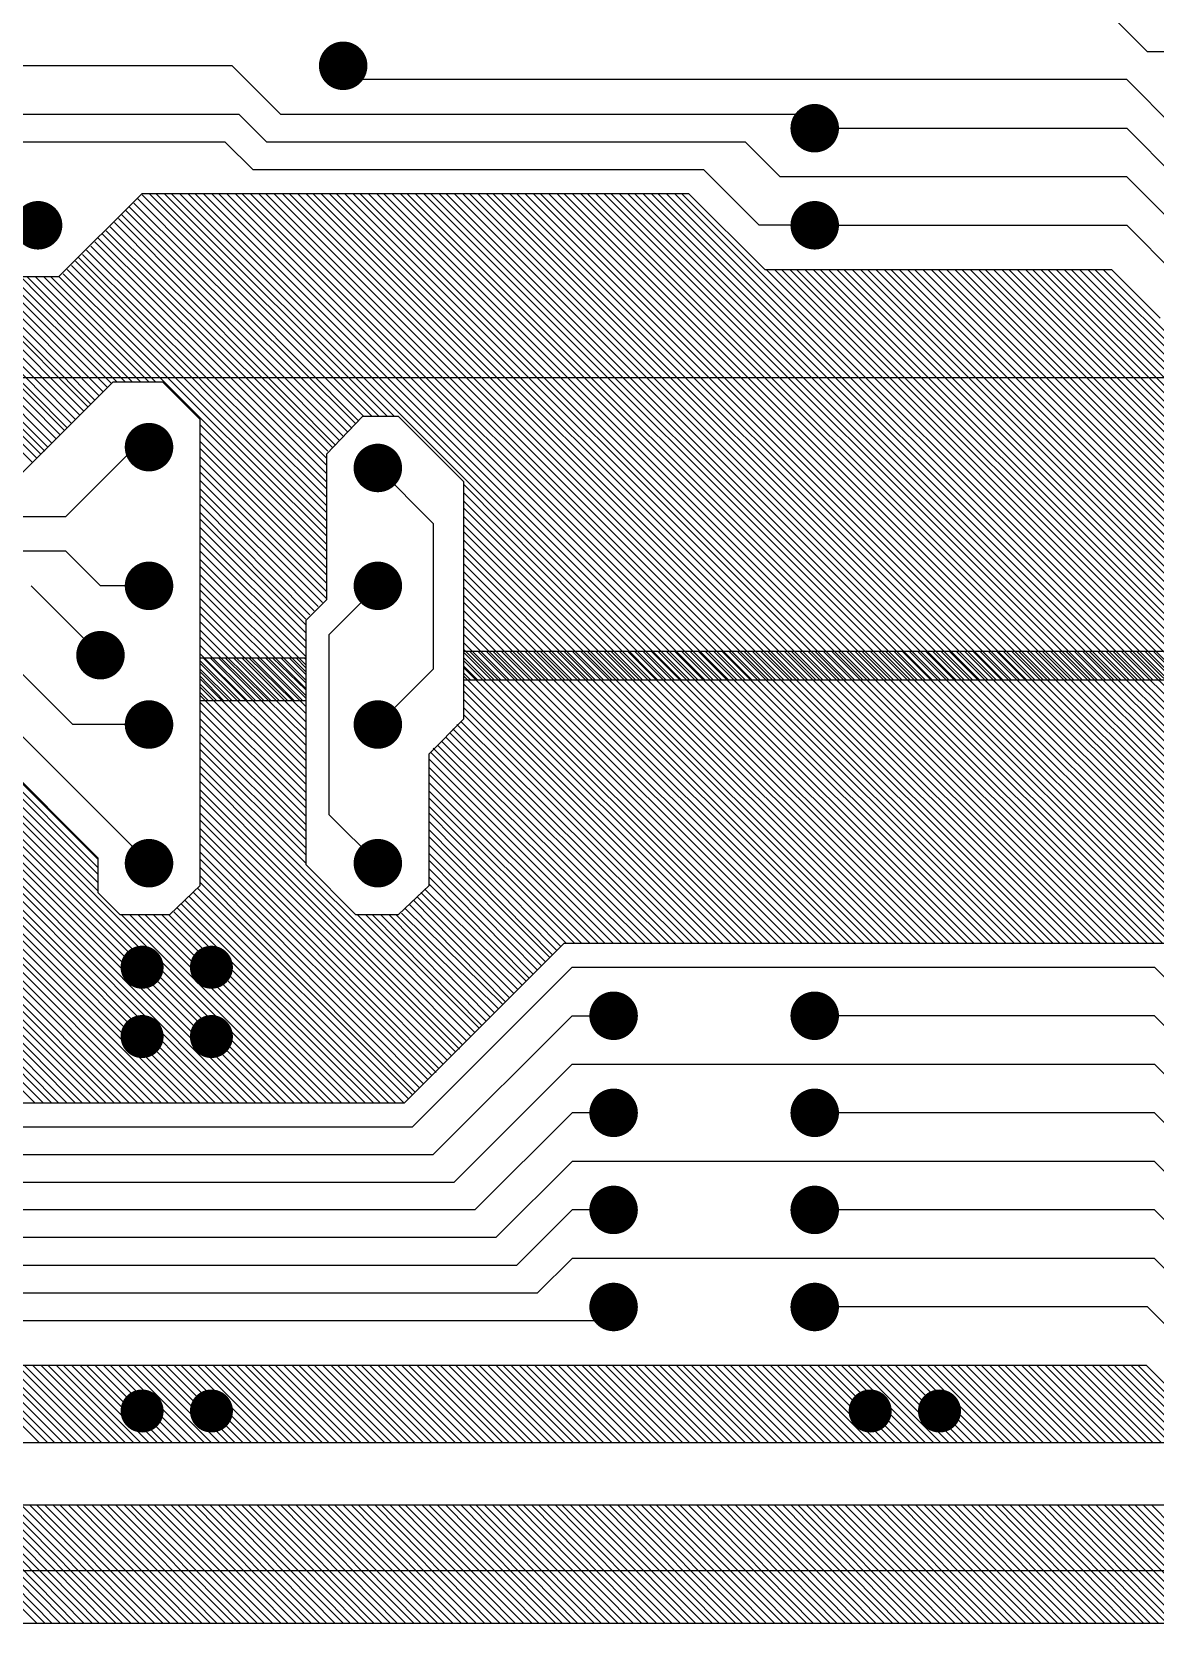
# Model space of a CAD drawing. Extents: x 295 to 953, y 10 to 290.
# Drawn here: x 588.56 to 622.51, y 85.5 to 133.59 of the extents above; entities that cross this region are included whole.
import ezdxf

# ---------------------------------------------------------------- set-up
doc = ezdxf.new("R2010")
doc.units = 0
doc.header["$LTSCALE"] = 5
doc.header["$MEASUREMENT"] = 0
doc.layers.get('0').update_dxf_attribs({"linetype": 'CONTINUOUS', "lineweight": 25})
doc.layers.add('ART02_PHO', color=2, linetype='CONTINUOUS')

msp = doc.modelspace()

# ---------------------------------------------------------------- linework, layer by layer
for points, const_width in [([(598.34, 132.568, -1), (597.606, 132.568, -1)], 0.733), ([(612.589, 130.682, -1), (611.856, 130.682, -1)], 0.733), ([(589.119, 127.748, -1), (588.386, 127.748, -1)], 0.733), ([(612.589, 127.748, -1), (611.856, 127.748, -1)], 0.733), ([(592.472, 121.043, -1), (591.739, 121.043, -1)], 0.733), ([(599.387, 120.414, -1), (598.654, 120.414, -1)], 0.733), ([(592.472, 116.852, -1), (591.739, 116.852, -1)], 0.733), ([(599.387, 116.852, -1), (598.654, 116.852, -1)], 0.733), ([(591.005, 114.756, -1), (590.272, 114.756, -1)], 0.733), ([(592.472, 112.661, -1), (591.739, 112.661, -1)], 0.733), ([(599.387, 112.661, -1), (598.654, 112.661, -1)], 0.733), ([(592.472, 108.47, -1), (591.739, 108.47, -1)], 0.733), ([(599.387, 108.47, -1), (598.654, 108.47, -1)], 0.733), ([(592.221, 105.326, -1), (591.571, 105.326, -1)], 0.65), ([(594.316, 105.326, -1), (593.667, 105.326, -1)], 0.65), ([(606.512, 103.859, -1), (605.779, 103.859, -1)], 0.733), ([(612.589, 103.859, -1), (611.856, 103.859, -1)], 0.733), ([(592.221, 103.231, -1), (591.571, 103.231, -1)], 0.65), ([(594.316, 103.231, -1), (593.667, 103.231, -1)], 0.65), ([(606.512, 100.926, -1), (605.779, 100.926, -1)], 0.733), ([(612.589, 100.926, -1), (611.856, 100.926, -1)], 0.733), ([(606.512, 97.992, -1), (605.779, 97.992, -1)], 0.733), ([(612.589, 97.992, -1), (611.856, 97.992, -1)], 0.733), ([(606.512, 95.058, -1), (605.779, 95.058, -1)], 0.733), ([(612.589, 95.058, -1), (611.856, 95.058, -1)], 0.733), ([(592.221, 91.915, -1), (591.571, 91.915, -1)], 0.65), ([(594.316, 91.915, -1), (593.667, 91.915, -1)], 0.65), ([(614.224, 91.915, -1), (613.574, 91.915, -1)], 0.65), ([(616.319, 91.915, -1), (615.669, 91.915, -1)], 0.65)]:
    msp.add_lwpolyline(points, format="xyb", close=True, dxfattribs=dict(const_width=const_width))
at = {"layer": 'ART02_PHO', "color": 7}
for p, q in [((622.281, 132.987), (620.814, 134.454)), ((640.092, 132.987), (622.281, 132.987)), ((594.62, 132.568), (582.885, 132.568)), ((596.087, 131.101), (594.62, 132.568)), ((598.392, 132.149), (597.973, 132.568)), ((621.652, 132.149), (598.392, 132.149)), ((623.119, 130.682), (621.652, 132.149)), ((594.83, 131.101), (578.694, 131.101)), ((595.668, 130.263), (594.83, 131.101)), ((611.803, 131.101), (596.087, 131.101)), ((612.222, 130.682), (611.803, 131.101)), ((612.222, 130.682), (621.652, 130.682)), ((621.652, 130.682), (623.119, 129.215)), ((594.411, 130.263), (576.599, 130.263)), ((595.249, 129.425), (594.411, 130.263)), ((610.127, 130.263), (595.668, 130.263)), ((611.175, 129.215), (610.127, 130.263)), ((587.076, 129.425), (588.753, 127.748)), ((608.87, 129.425), (595.249, 129.425)), ((610.546, 127.748), (608.87, 129.425)), ((621.652, 129.215), (611.175, 129.215)), ((623.119, 127.748), (621.652, 129.215)), ((589.298, 121.294), (582.089, 128.503)), ((589.423, 121.42), (582.215, 128.628)), ((589.549, 121.546), (582.382, 128.712)), ((589.633, 121.629), (582.592, 128.712)), ((589.759, 121.755), (582.843, 128.712)), ((589.884, 121.881), (583.095, 128.712)), ((590.01, 122.007), (583.304, 128.712)), ((590.136, 122.132), (583.556, 128.712)), ((590.261, 122.258), (583.807, 128.712)), ((590.345, 122.342), (584.017, 128.712)), ((590.471, 122.468), (584.268, 128.712)), ((590.597, 122.593), (584.52, 128.712)), ((590.722, 122.719), (584.729, 128.712)), ((590.848, 122.845), (584.981, 128.712)), ((590.974, 122.97), (585.19, 128.712)), ((591.142, 123.012), (585.442, 128.712)), ((591.393, 123.012), (585.693, 128.712)), ((589.381, 126.198), (591.896, 128.712)), ((598.35, 121.755), (591.645, 128.419)), ((598.434, 121.839), (591.77, 128.544)), ((591.896, 128.712), (608.409, 128.712)), ((598.602, 121.965), (591.896, 128.67)), ((598.853, 121.965), (592.106, 128.712)), ((599.063, 121.965), (592.315, 128.712)), ((599.314, 121.965), (592.567, 128.712)), ((599.524, 121.965), (592.776, 128.712)), ((607.738, 114.002), (593.028, 128.712)), ((607.989, 114.002), (593.279, 128.712)), ((608.199, 114.002), (593.489, 128.712)), ((608.45, 114.002), (593.74, 128.712)), ((608.702, 114.002), (593.991, 128.712)), ((608.911, 114.002), (594.201, 128.712)), ((609.163, 114.002), (594.452, 128.712)), ((609.414, 114.002), (594.704, 128.712)), ((609.624, 114.002), (594.913, 128.712)), ((609.875, 114.002), (595.165, 128.712)), ((610.127, 114.002), (595.416, 128.712)), ((610.336, 114.002), (595.626, 128.712)), ((610.588, 114.002), (595.877, 128.712)), ((610.839, 114.002), (596.129, 128.712)), ((611.049, 114.002), (596.338, 128.712)), ((611.3, 114.002), (596.59, 128.712)), ((611.552, 114.002), (596.841, 128.712)), ((611.761, 114.002), (597.051, 128.712)), ((612.013, 114.002), (597.302, 128.712)), ((612.264, 114.002), (597.554, 128.712)), ((612.474, 114.002), (597.763, 128.712)), ((612.725, 114.002), (598.015, 128.712)), ((612.977, 114.002), (598.266, 128.712)), ((613.186, 114.002), (598.476, 128.712)), ((613.438, 114.002), (598.727, 128.712)), ((613.689, 114.002), (598.979, 128.712)), ((613.899, 114.002), (599.188, 128.712)), ((614.15, 114.002), (599.44, 128.712)), ((614.402, 114.002), (599.691, 128.712)), ((614.611, 114.002), (599.901, 128.712)), ((614.863, 114.002), (600.152, 128.712)), ((615.114, 114.002), (600.404, 128.712)), ((615.324, 114.002), (600.613, 128.712)), ((615.575, 114.002), (600.865, 128.712)), ((615.785, 114.002), (601.074, 128.712)), ((616.036, 114.002), (601.326, 128.712)), ((616.288, 114.002), (601.577, 128.712)), ((616.497, 114.002), (601.787, 128.712)), ((616.749, 114.002), (602.038, 128.712)), ((617, 114.002), (602.29, 128.712)), ((617.21, 114.002), (602.499, 128.712)), ((617.461, 114.002), (602.751, 128.712)), ((617.713, 114.002), (603.002, 128.712)), ((617.922, 114.002), (603.212, 128.712)), ((618.174, 114.002), (603.463, 128.712)), ((618.425, 114.002), (603.715, 128.712)), ((618.635, 114.002), (603.924, 128.712)), ((618.886, 114.002), (604.176, 128.712)), ((619.137, 114.002), (604.427, 128.712)), ((619.347, 114.002), (604.637, 128.712)), ((619.598, 114.002), (604.888, 128.712)), ((619.85, 114.002), (605.14, 128.712)), ((620.059, 114.002), (605.349, 128.712)), ((620.311, 114.002), (605.601, 128.712)), ((620.562, 114.002), (605.852, 128.712)), ((620.772, 114.002), (606.062, 128.712)), ((621.023, 114.002), (606.313, 128.712)), ((621.275, 114.002), (606.564, 128.712)), ((621.484, 114.002), (606.774, 128.712)), ((621.736, 114.002), (607.025, 128.712)), ((621.987, 114.002), (607.277, 128.712)), ((622.197, 114.002), (607.486, 128.712)), ((622.448, 114.002), (607.738, 128.712)), ((622.7, 114.002), (607.989, 128.712)), ((622.909, 114.002), (608.199, 128.712)), ((608.409, 128.712), (610.714, 126.407)), ((588.837, 120.833), (581.628, 128.042)), ((588.962, 120.917), (581.712, 128.167)), ((589.046, 121.043), (581.838, 128.251)), ((589.172, 121.168), (581.963, 128.377)), ((597.847, 121.252), (591.184, 127.958)), ((597.973, 121.378), (591.267, 128.083)), ((598.099, 121.504), (591.393, 128.209)), ((598.224, 121.629), (591.519, 128.293)), ((588.585, 120.582), (581.377, 127.79)), ((588.711, 120.707), (581.502, 127.916)), ((597.47, 120.707), (590.681, 127.497)), ((597.512, 120.917), (590.806, 127.581)), ((597.638, 121.043), (590.932, 127.706)), ((597.721, 121.126), (591.058, 127.832)), ((612.222, 127.748), (610.546, 127.748)), ((612.222, 127.748), (621.652, 127.748)), ((621.652, 127.748), (623.119, 126.281)), ((597.47, 119.785), (590.22, 126.994)), ((597.47, 119.995), (590.345, 127.12)), ((597.47, 120.246), (590.471, 127.245)), ((597.47, 120.498), (590.555, 127.371)), ((597.47, 118.821), (589.759, 126.533)), ((597.47, 119.073), (589.884, 126.659)), ((597.47, 119.282), (589.968, 126.784)), ((597.47, 119.534), (590.094, 126.868)), ((588.292, 126.198), (589.381, 126.198)), ((591.603, 123.012), (588.417, 126.198)), ((591.854, 123.012), (588.669, 126.198)), ((592.106, 123.012), (588.92, 126.198)), ((592.315, 123.012), (589.13, 126.198)), ((597.47, 118.109), (589.381, 126.198)), ((597.47, 118.36), (589.507, 126.281)), ((597.47, 118.57), (589.633, 126.407)), ((610.714, 126.407), (621.191, 126.407)), ((623.161, 114.002), (610.755, 126.407)), ((623.412, 114.002), (611.007, 126.407)), ((623.622, 114.002), (611.216, 126.407)), ((623.873, 114.002), (611.468, 126.407)), ((624.083, 114.002), (611.677, 126.407)), ((624.334, 114.002), (611.929, 126.407)), ((624.586, 114.002), (612.18, 126.407)), ((624.795, 114.002), (612.39, 126.407)), ((625.047, 114.002), (612.641, 126.407)), ((625.298, 114.002), (612.893, 126.407)), ((625.508, 114.002), (613.102, 126.407)), ((625.759, 114.002), (613.354, 126.407)), ((626.011, 114.002), (613.605, 126.407)), ((626.22, 114.002), (613.815, 126.407)), ((626.472, 114.002), (614.066, 126.407)), ((626.723, 114.002), (614.318, 126.407)), ((626.933, 114.002), (614.527, 126.407)), ((627.184, 114.002), (614.779, 126.407)), ((627.436, 114.002), (615.03, 126.407)), ((627.645, 114.002), (615.24, 126.407)), ((627.897, 114.002), (615.491, 126.407)), ((628.148, 114.002), (615.743, 126.407)), ((628.358, 114.002), (615.952, 126.407)), ((628.609, 114.002), (616.204, 126.407)), ((628.861, 114.002), (616.455, 126.407)), ((629.07, 114.002), (616.665, 126.407)), ((629.322, 114.002), (616.916, 126.407)), ((629.573, 114.002), (617.168, 126.407)), ((629.783, 114.002), (617.377, 126.407)), ((630.034, 114.002), (617.629, 126.407)), ((630.16, 114.127), (617.88, 126.407)), ((630.16, 114.337), (618.09, 126.407)), ((630.16, 114.588), (618.341, 126.407)), ((630.16, 114.84), (618.593, 126.407)), ((630.16, 115.049), (618.802, 126.407)), ((630.16, 115.301), (619.054, 126.407)), ((630.16, 115.552), (619.263, 126.407)), ((630.16, 115.762), (619.515, 126.407)), ((630.16, 116.013), (619.766, 126.407)), ((630.16, 116.265), (619.976, 126.407)), ((630.16, 116.474), (620.227, 126.407)), ((630.16, 116.726), (620.479, 126.407)), ((630.16, 116.977), (620.688, 126.407)), ((630.16, 117.187), (620.94, 126.407)), ((621.191, 126.407), (622.658, 124.94)), ((625.843, 123.138), (569.055, 123.138)), ((591.016, 123.012), (587.873, 119.869)), ((592.525, 123.012), (591.016, 123.012)), ((593.656, 121.881), (592.525, 123.012)), ((593.656, 113.373), (593.656, 121.881)), ((597.47, 117.899), (593.656, 121.713)), ((598.56, 121.965), (597.47, 120.833)), ((599.649, 121.965), (598.56, 121.965)), ((601.619, 119.995), (599.649, 121.965)), ((597.47, 117.648), (593.656, 121.462)), ((597.47, 117.396), (593.656, 121.21)), ((589.591, 118.947), (591.686, 121.043)), ((591.686, 121.043), (592.106, 121.043)), ((597.47, 117.187), (593.656, 121.001)), ((597.47, 116.935), (593.656, 120.749)), ((597.47, 120.833), (597.47, 116.432)), ((597.47, 116.684), (593.656, 120.498)), ((597.47, 116.474), (593.656, 120.288)), ((599.021, 120.414), (600.697, 118.738)), ((597.344, 116.349), (593.656, 120.037)), ((597.219, 116.223), (593.656, 119.785)), ((601.619, 114.002), (601.619, 119.995)), ((607.486, 114.002), (601.619, 119.911)), ((597.093, 116.097), (593.656, 119.576)), ((596.967, 115.971), (593.656, 119.324)), ((607.277, 114.002), (601.619, 119.66)), ((607.025, 114.002), (601.619, 119.408)), ((546.424, 118.947), (589.591, 118.947)), ((596.841, 115.846), (593.656, 119.073)), ((596.841, 115.678), (593.656, 118.863)), ((606.816, 114.002), (601.619, 119.199)), ((606.564, 114.002), (601.619, 118.947)), ((596.841, 115.427), (593.656, 118.612)), ((596.841, 115.175), (593.656, 118.36)), ((600.697, 118.738), (600.697, 114.337)), ((606.313, 114.002), (601.619, 118.696)), ((606.103, 114.002), (601.619, 118.486)), ((589.591, 117.899), (545.585, 117.899)), ((590.639, 116.852), (589.591, 117.899)), ((596.841, 114.966), (593.656, 118.151)), ((596.841, 114.714), (593.656, 117.899)), ((605.852, 114.002), (601.619, 118.235)), ((605.601, 114.002), (601.619, 117.983)), ((596.841, 114.463), (593.656, 117.648)), ((596.841, 114.253), (593.656, 117.438)), ((605.391, 114.002), (601.619, 117.774)), ((605.14, 114.002), (601.619, 117.522)), ((596.841, 114.002), (593.656, 117.187)), ((596.841, 113.75), (593.656, 116.935)), ((604.888, 114.002), (601.619, 117.271)), ((604.679, 114.002), (601.619, 117.061)), ((588.543, 116.852), (590.639, 114.756)), ((592.106, 116.852), (590.639, 116.852)), ((596.841, 113.541), (593.656, 116.726)), ((596.758, 113.373), (593.656, 116.474)), ((597.47, 116.432), (596.841, 115.804)), ((597.554, 115.385), (599.021, 116.852)), ((604.427, 114.002), (601.619, 116.81)), ((604.176, 114.002), (601.619, 116.558)), ((596.506, 113.373), (593.656, 116.223)), ((596.297, 113.373), (593.656, 116.013)), ((603.966, 114.002), (601.619, 116.349)), ((603.715, 114.002), (601.619, 116.097)), ((589.8, 112.661), (586.657, 115.804)), ((596.045, 113.373), (593.656, 115.762)), ((595.794, 113.373), (593.656, 115.51)), ((596.841, 115.804), (596.841, 113.373)), ((603.463, 114.002), (601.619, 115.846)), ((603.254, 114.002), (601.619, 115.636)), ((595.584, 113.373), (593.656, 115.301)), ((595.333, 113.373), (593.656, 115.049)), ((597.554, 109.936), (597.554, 115.385)), ((603.002, 114.002), (601.619, 115.385)), ((602.751, 114.002), (601.619, 115.133)), ((592.106, 108.47), (585.819, 114.756)), ((595.081, 113.373), (593.656, 114.798)), ((593.656, 107.799), (593.656, 114.672)), ((593.656, 114.672), (596.841, 114.672)), ((594.872, 113.373), (593.656, 114.588)), ((596.841, 111.319), (593.656, 114.505)), ((596.841, 111.571), (593.74, 114.672)), ((596.841, 111.78), (593.95, 114.672)), ((596.841, 112.032), (594.201, 114.672)), ((596.841, 112.283), (594.411, 114.672)), ((596.841, 112.493), (594.662, 114.672)), ((596.841, 112.744), (594.913, 114.672)), ((596.841, 112.996), (595.123, 114.672)), ((596.841, 113.205), (595.375, 114.672)), ((596.841, 113.457), (595.626, 114.672)), ((596.841, 113.708), (595.836, 114.672)), ((596.841, 113.918), (596.087, 114.672)), ((596.841, 114.169), (596.338, 114.672)), ((596.841, 114.379), (596.548, 114.672)), ((596.841, 114.63), (596.799, 114.672)), ((596.841, 114.672), (596.841, 108.428)), ((602.541, 114.002), (601.619, 114.924)), ((601.619, 112.828), (601.619, 114.882)), ((601.619, 114.882), (630.16, 114.882)), ((610.42, 106.039), (601.619, 114.84)), ((602.29, 114.002), (601.619, 114.672)), ((610.169, 106.039), (601.619, 114.588)), ((610.63, 106.039), (601.787, 114.882)), ((610.881, 106.039), (602.038, 114.882)), ((611.133, 106.039), (602.29, 114.882)), ((611.342, 106.039), (602.499, 114.882)), ((611.594, 106.039), (602.751, 114.882)), ((611.845, 106.039), (603.002, 114.882)), ((612.055, 106.039), (603.212, 114.882)), ((612.306, 106.039), (603.463, 114.882)), ((612.558, 106.039), (603.715, 114.882)), ((612.767, 106.039), (603.924, 114.882)), ((613.019, 106.039), (604.176, 114.882)), ((613.27, 106.039), (604.427, 114.882)), ((613.48, 106.039), (604.637, 114.882)), ((613.731, 106.039), (604.888, 114.882)), ((613.983, 106.039), (605.14, 114.882)), ((614.192, 106.039), (605.349, 114.882)), ((614.444, 106.039), (605.601, 114.882)), ((614.695, 106.039), (605.852, 114.882)), ((614.905, 106.039), (606.062, 114.882)), ((615.156, 106.039), (606.313, 114.882)), ((615.407, 106.039), (606.564, 114.882)), ((615.617, 106.039), (606.774, 114.882)), ((615.868, 106.039), (607.025, 114.882)), ((616.12, 106.039), (607.277, 114.882)), ((616.33, 106.039), (607.486, 114.882)), ((616.581, 106.039), (607.738, 114.882)), ((616.832, 106.039), (607.989, 114.882)), ((617.042, 106.039), (608.199, 114.882)), ((617.293, 106.039), (608.45, 114.882)), ((617.545, 106.039), (608.702, 114.882)), ((617.754, 106.039), (608.911, 114.882)), ((618.006, 106.039), (609.163, 114.882)), ((618.257, 106.039), (609.414, 114.882)), ((618.467, 106.039), (609.624, 114.882)), ((618.718, 106.039), (609.875, 114.882)), ((618.928, 106.039), (610.085, 114.882)), ((619.179, 106.039), (610.336, 114.882)), ((619.431, 106.039), (610.588, 114.882)), ((619.64, 106.039), (610.797, 114.882)), ((619.892, 106.039), (611.049, 114.882)), ((620.143, 106.039), (611.3, 114.882)), ((620.353, 106.039), (611.51, 114.882)), ((620.604, 106.039), (611.761, 114.882)), ((620.856, 106.039), (612.013, 114.882)), ((621.065, 106.039), (612.222, 114.882)), ((621.317, 106.039), (612.474, 114.882)), ((621.568, 106.039), (612.725, 114.882)), ((621.778, 106.039), (612.935, 114.882)), ((622.029, 106.039), (613.186, 114.882)), ((622.281, 106.039), (613.438, 114.882)), ((622.49, 106.039), (613.647, 114.882)), ((622.742, 106.039), (613.899, 114.882)), ((622.993, 106.039), (614.15, 114.882)), ((623.203, 106.039), (614.36, 114.882)), ((623.454, 106.039), (614.611, 114.882)), ((624.334, 105.41), (614.863, 114.882)), ((624.544, 105.41), (615.072, 114.882)), ((624.795, 105.41), (615.324, 114.882)), ((625.047, 105.41), (615.575, 114.882)), ((625.256, 105.41), (615.785, 114.882)), ((625.508, 105.41), (616.036, 114.882)), ((625.759, 105.41), (616.288, 114.882)), ((625.969, 105.41), (616.497, 114.882)), ((626.22, 105.41), (616.749, 114.882)), ((626.472, 105.41), (617, 114.882)), ((626.681, 105.41), (617.21, 114.882)), ((626.933, 105.41), (617.461, 114.882)), ((627.184, 105.41), (617.713, 114.882)), ((627.394, 105.41), (617.922, 114.882)), ((627.645, 105.41), (618.174, 114.882)), ((627.855, 105.41), (618.383, 114.882)), ((628.106, 105.41), (618.635, 114.882)), ((628.358, 105.41), (618.886, 114.882)), ((628.567, 105.41), (619.096, 114.882)), ((628.819, 105.41), (619.347, 114.882)), ((629.07, 105.41), (619.598, 114.882)), ((629.28, 105.41), (619.808, 114.882)), ((629.531, 105.41), (620.059, 114.882)), ((629.783, 105.41), (620.311, 114.882)), ((629.992, 105.41), (620.521, 114.882)), ((630.244, 105.41), (620.772, 114.882)), ((630.495, 105.41), (621.023, 114.882)), ((630.705, 105.41), (621.233, 114.882)), ((630.956, 105.41), (621.484, 114.882)), ((631.208, 105.41), (621.736, 114.882)), ((631.417, 105.41), (621.945, 114.882)), ((631.669, 105.41), (622.197, 114.882)), ((631.92, 105.41), (622.448, 114.882)), ((594.62, 113.373), (593.656, 114.337)), ((596.841, 111.068), (593.656, 114.253)), ((594.369, 113.373), (593.656, 114.127)), ((596.841, 110.858), (593.656, 114.044)), ((600.697, 114.337), (599.021, 112.661)), ((602.038, 114.002), (601.619, 114.421)), ((609.959, 106.039), (601.619, 114.379)), ((601.829, 114.002), (601.619, 114.211)), ((609.708, 106.039), (601.619, 114.127)), ((630.16, 114.002), (601.619, 114.002)), ((588.669, 101.219), (576.054, 113.834)), ((588.92, 101.219), (576.305, 113.834)), ((589.172, 101.219), (576.557, 113.834)), ((589.381, 101.219), (576.766, 113.834)), ((589.633, 101.219), (577.018, 113.834)), ((589.884, 101.219), (577.269, 113.834)), ((590.094, 101.219), (577.479, 113.834)), ((590.345, 101.219), (577.73, 113.834)), ((590.597, 101.219), (577.982, 113.834)), ((590.806, 101.219), (578.191, 113.834)), ((591.058, 101.219), (578.443, 113.834)), ((591.267, 101.219), (578.652, 113.834)), ((591.519, 101.219), (578.904, 113.834)), ((591.77, 101.219), (579.155, 113.834)), ((591.98, 101.219), (579.365, 113.834)), ((592.231, 101.219), (579.616, 113.834)), ((592.483, 101.219), (579.868, 113.834)), ((592.692, 101.219), (580.077, 113.834)), ((592.944, 101.219), (580.329, 113.834)), ((593.195, 101.219), (580.58, 113.834)), ((593.405, 101.219), (580.79, 113.834)), ((593.656, 101.219), (581.041, 113.834)), ((593.908, 101.219), (581.293, 113.834)), ((594.117, 101.219), (581.502, 113.834)), ((594.369, 101.219), (581.754, 113.834)), ((594.62, 101.219), (582.005, 113.834)), ((594.83, 101.219), (582.215, 113.834)), ((595.081, 101.219), (582.466, 113.834)), ((595.333, 101.219), (582.718, 113.834)), ((595.542, 101.219), (582.927, 113.834)), ((595.794, 101.219), (583.179, 113.834)), ((596.045, 101.219), (583.43, 113.834)), ((596.255, 101.219), (583.64, 113.834)), ((596.506, 101.219), (583.891, 113.834)), ((596.758, 101.219), (584.143, 113.834)), ((590.555, 107.631), (584.352, 113.834)), ((590.555, 107.883), (584.604, 113.834)), ((590.555, 108.134), (584.855, 113.834)), ((590.555, 108.344), (585.065, 113.834)), ((590.555, 108.595), (585.316, 113.834)), ((585.358, 113.834), (590.555, 108.637)), ((594.159, 113.373), (593.656, 113.876)), ((596.841, 110.607), (593.656, 113.792)), ((593.908, 113.373), (593.656, 113.625)), ((596.841, 110.356), (593.656, 113.541)), ((609.456, 106.039), (601.619, 113.876)), ((609.247, 106.039), (601.619, 113.666)), ((593.656, 113.373), (593.656, 113.415)), ((596.841, 113.373), (593.656, 113.373)), ((596.841, 110.146), (593.656, 113.331)), ((596.841, 109.895), (593.656, 113.08)), ((608.995, 106.039), (601.619, 113.415)), ((608.744, 106.039), (601.619, 113.164)), ((592.106, 112.661), (589.8, 112.661)), ((596.841, 109.643), (593.656, 112.828)), ((596.841, 109.434), (593.656, 112.619)), ((600.571, 111.78), (601.619, 112.828)), ((607.822, 106.039), (601.284, 112.535)), ((608.031, 106.039), (601.41, 112.661)), ((608.283, 106.039), (601.535, 112.744)), ((608.534, 106.039), (601.619, 112.954)), ((596.841, 109.182), (593.656, 112.367)), ((596.841, 108.931), (593.656, 112.116)), ((607.109, 106.039), (600.949, 112.158)), ((607.319, 106.039), (601.074, 112.283)), ((607.57, 106.039), (601.2, 112.409)), ((596.841, 108.721), (593.656, 111.906)), ((596.841, 108.47), (593.656, 111.655)), ((600.571, 107.799), (600.571, 111.78)), ((606.145, 106.039), (600.571, 111.613)), ((606.397, 106.039), (600.613, 111.822)), ((606.606, 106.039), (600.697, 111.948)), ((606.858, 106.039), (600.823, 112.032)), ((601.829, 103.231), (593.656, 111.403)), ((601.703, 103.105), (593.656, 111.194)), ((605.894, 106.039), (600.571, 111.361)), ((605.684, 106.039), (600.571, 111.152)), ((601.577, 102.979), (593.656, 110.942)), ((601.493, 102.854), (593.656, 110.691)), ((605.433, 106.039), (600.571, 110.9)), ((605.181, 106.039), (600.571, 110.649)), ((601.368, 102.77), (593.656, 110.481)), ((601.242, 102.644), (593.656, 110.23)), ((604.972, 106.039), (600.571, 110.439)), ((604.72, 106.039), (600.571, 110.188)), ((601.116, 102.518), (593.656, 109.978)), ((600.99, 102.393), (593.656, 109.769)), ((599.021, 108.47), (597.554, 109.936)), ((604.553, 105.955), (600.571, 109.978)), ((604.427, 105.829), (600.571, 109.727)), ((600.865, 102.267), (593.656, 109.517)), ((600.781, 102.141), (593.656, 109.308)), ((604.301, 105.704), (600.571, 109.475)), ((604.218, 105.62), (600.571, 109.266)), ((600.655, 102.057), (593.656, 109.056)), ((600.529, 101.932), (593.656, 108.805)), ((604.092, 105.494), (600.571, 109.014)), ((603.966, 105.368), (600.571, 108.763)), ((590.555, 108.637), (590.555, 107.589)), ((600.404, 101.806), (593.656, 108.595)), ((600.278, 101.68), (593.656, 108.344)), ((596.841, 108.428), (598.35, 106.919)), ((603.84, 105.243), (600.571, 108.553)), ((603.715, 105.117), (600.571, 108.302)), ((592.734, 106.919), (593.656, 107.799)), ((600.152, 101.554), (593.656, 108.092)), ((600.068, 101.471), (593.656, 107.883)), ((599.649, 106.919), (600.571, 107.799)), ((603.589, 104.991), (600.571, 108.05)), ((603.505, 104.907), (600.571, 107.841)), ((590.555, 107.589), (591.225, 106.919)), ((599.104, 101.219), (593.069, 107.254)), ((599.356, 101.219), (593.195, 107.338)), ((599.566, 101.219), (593.321, 107.464)), ((599.817, 101.219), (593.447, 107.589)), ((599.943, 101.345), (593.572, 107.715)), ((603.002, 104.404), (600.11, 107.338)), ((603.128, 104.53), (600.194, 107.464)), ((603.254, 104.656), (600.32, 107.589)), ((603.379, 104.782), (600.446, 107.673)), ((591.225, 106.919), (592.734, 106.919)), ((596.967, 101.219), (591.267, 106.919)), ((597.219, 101.219), (591.519, 106.919)), ((597.47, 101.219), (591.77, 106.919)), ((597.68, 101.219), (591.98, 106.919)), ((597.931, 101.219), (592.231, 106.919)), ((598.182, 101.219), (592.483, 106.919)), ((598.392, 101.219), (592.692, 106.919)), ((598.643, 101.219), (592.86, 107.003)), ((598.895, 101.219), (592.944, 107.128)), ((598.35, 106.919), (599.649, 106.919)), ((601.954, 103.357), (598.392, 106.919)), ((602.08, 103.482), (598.643, 106.919)), ((602.164, 103.566), (598.853, 106.919)), ((602.29, 103.692), (599.104, 106.919)), ((602.415, 103.818), (599.356, 106.919)), ((602.541, 103.943), (599.566, 106.919)), ((602.667, 104.069), (599.733, 106.961)), ((602.793, 104.195), (599.859, 107.087)), ((602.876, 104.279), (599.985, 107.212)), ((604.637, 106.039), (599.817, 101.219)), ((623.538, 106.039), (604.637, 106.039)), ((600.068, 100.507), (604.888, 105.326)), ((604.888, 105.326), (622.49, 105.326)), ((622.49, 105.326), (623.957, 103.859)), ((600.697, 99.668), (604.888, 103.859)), ((604.888, 103.859), (606.145, 103.859)), ((622.49, 103.859), (612.222, 103.859)), ((623.957, 102.393), (622.49, 103.859)), ((601.326, 98.83), (604.888, 102.393)), ((604.888, 102.393), (622.49, 102.393)), ((622.49, 102.393), (623.957, 100.926)), ((599.817, 101.219), (553.758, 101.219)), ((604.888, 100.926), (601.954, 97.992)), ((606.145, 100.926), (604.888, 100.926)), ((622.49, 100.926), (612.222, 100.926)), ((623.957, 99.459), (622.49, 100.926)), ((553.339, 100.507), (600.068, 100.507)), ((552.92, 99.668), (600.697, 99.668)), ((604.888, 99.459), (602.583, 97.154)), ((622.49, 99.459), (604.888, 99.459)), ((623.957, 97.992), (622.49, 99.459)), ((552.501, 98.83), (601.326, 98.83)), ((601.954, 97.992), (552.081, 97.992)), ((604.888, 97.992), (603.212, 96.316)), ((606.145, 97.992), (604.888, 97.992)), ((622.49, 97.992), (612.222, 97.992)), ((623.957, 96.525), (622.49, 97.992)), ((602.583, 97.154), (551.662, 97.154)), ((603.212, 96.316), (551.243, 96.316)), ((604.888, 96.525), (603.84, 95.477)), ((622.49, 96.525), (604.888, 96.525)), ((623.957, 95.058), (622.49, 96.525)), ((603.84, 95.477), (550.782, 95.477)), ((606.145, 95.058), (605.726, 94.639)), ((622.281, 95.058), (612.222, 95.058)), ((623.957, 93.382), (622.281, 95.058)), ((605.726, 94.639), (550.363, 94.639)), ((551.662, 93.298), (622.239, 93.298)), ((588.795, 90.951), (586.448, 93.298)), ((589.046, 90.951), (586.699, 93.298)), ((589.256, 90.951), (586.909, 93.298)), ((589.507, 90.951), (587.16, 93.298)), ((589.759, 90.951), (587.412, 93.298)), ((589.968, 90.951), (587.621, 93.298)), ((590.22, 90.951), (587.873, 93.298)), ((590.471, 90.951), (588.124, 93.298)), ((590.681, 90.951), (588.334, 93.298)), ((590.932, 90.951), (588.585, 93.298)), ((591.184, 90.951), (588.837, 93.298)), ((591.393, 90.951), (589.046, 93.298)), ((591.645, 90.951), (589.298, 93.298)), ((591.854, 90.951), (589.507, 93.298)), ((592.106, 90.951), (589.759, 93.298)), ((592.357, 90.951), (590.01, 93.298)), ((592.567, 90.951), (590.22, 93.298)), ((592.818, 90.951), (590.471, 93.298)), ((593.069, 90.951), (590.722, 93.298)), ((593.279, 90.951), (590.932, 93.298)), ((593.53, 90.951), (591.184, 93.298)), ((593.782, 90.951), (591.435, 93.298)), ((593.991, 90.951), (591.645, 93.298)), ((594.243, 90.951), (591.896, 93.298)), ((594.494, 90.951), (592.147, 93.298)), ((594.704, 90.951), (592.357, 93.298)), ((594.955, 90.951), (592.608, 93.298)), ((595.207, 90.951), (592.86, 93.298)), ((595.416, 90.951), (593.069, 93.298)), ((595.668, 90.951), (593.321, 93.298)), ((595.919, 90.951), (593.572, 93.298)), ((596.129, 90.951), (593.782, 93.298)), ((596.38, 90.951), (594.033, 93.298)), ((596.632, 90.951), (594.285, 93.298)), ((596.841, 90.951), (594.494, 93.298)), ((597.093, 90.951), (594.746, 93.298)), ((597.344, 90.951), (594.997, 93.298)), ((597.554, 90.951), (595.207, 93.298)), ((597.805, 90.951), (595.458, 93.298)), ((598.057, 90.951), (595.71, 93.298)), ((598.266, 90.951), (595.919, 93.298)), ((598.518, 90.951), (596.171, 93.298)), ((598.769, 90.951), (596.422, 93.298)), ((598.979, 90.951), (596.632, 93.298)), ((599.23, 90.951), (596.883, 93.298)), ((599.44, 90.951), (597.093, 93.298)), ((599.691, 90.951), (597.344, 93.298)), ((599.943, 90.951), (597.596, 93.298)), ((600.152, 90.951), (597.805, 93.298)), ((600.404, 90.951), (598.057, 93.298)), ((600.655, 90.951), (598.308, 93.298)), ((600.865, 90.951), (598.518, 93.298)), ((601.116, 90.951), (598.769, 93.298)), ((601.368, 90.951), (599.021, 93.298)), ((601.577, 90.951), (599.23, 93.298)), ((601.829, 90.951), (599.482, 93.298)), ((602.08, 90.951), (599.733, 93.298)), ((602.29, 90.951), (599.943, 93.298)), ((602.541, 90.951), (600.194, 93.298)), ((602.793, 90.951), (600.446, 93.298)), ((603.002, 90.951), (600.655, 93.298)), ((603.254, 90.951), (600.907, 93.298)), ((603.505, 90.951), (601.158, 93.298)), ((603.715, 90.951), (601.368, 93.298)), ((603.966, 90.951), (601.619, 93.298)), ((604.218, 90.951), (601.871, 93.298)), ((604.427, 90.951), (602.08, 93.298)), ((604.679, 90.951), (602.332, 93.298)), ((604.93, 90.951), (602.583, 93.298)), ((605.14, 90.951), (602.793, 93.298)), ((605.391, 90.951), (603.044, 93.298)), ((605.642, 90.951), (603.295, 93.298)), ((605.852, 90.951), (603.505, 93.298)), ((606.103, 90.951), (603.757, 93.298)), ((606.355, 90.951), (604.008, 93.298)), ((606.564, 90.951), (604.218, 93.298)), ((606.816, 90.951), (604.469, 93.298)), ((607.067, 90.951), (604.72, 93.298)), ((607.277, 90.951), (604.93, 93.298)), ((607.528, 90.951), (605.181, 93.298)), ((607.738, 90.951), (605.391, 93.298)), ((607.989, 90.951), (605.642, 93.298)), ((608.241, 90.951), (605.894, 93.298)), ((608.45, 90.951), (606.103, 93.298)), ((608.702, 90.951), (606.355, 93.298)), ((608.953, 90.951), (606.606, 93.298)), ((609.163, 90.951), (606.816, 93.298)), ((609.414, 90.951), (607.067, 93.298)), ((609.666, 90.951), (607.319, 93.298)), ((609.875, 90.951), (607.528, 93.298)), ((610.127, 90.951), (607.78, 93.298)), ((610.378, 90.951), (608.031, 93.298)), ((610.588, 90.951), (608.241, 93.298)), ((610.839, 90.951), (608.492, 93.298)), ((611.091, 90.951), (608.744, 93.298)), ((611.3, 90.951), (608.953, 93.298)), ((611.552, 90.951), (609.205, 93.298)), ((611.803, 90.951), (609.456, 93.298)), ((612.013, 90.951), (609.666, 93.298)), ((612.264, 90.951), (609.917, 93.298)), ((612.516, 90.951), (610.169, 93.298)), ((612.725, 90.951), (610.378, 93.298)), ((612.977, 90.951), (610.63, 93.298)), ((613.228, 90.951), (610.881, 93.298)), ((613.438, 90.951), (611.091, 93.298)), ((613.689, 90.951), (611.342, 93.298)), ((613.941, 90.951), (611.594, 93.298)), ((614.15, 90.951), (611.803, 93.298)), ((614.402, 90.951), (612.055, 93.298)), ((614.653, 90.951), (612.306, 93.298)), ((614.863, 90.951), (612.516, 93.298)), ((615.114, 90.951), (612.767, 93.298)), ((615.366, 90.951), (613.019, 93.298)), ((615.575, 90.951), (613.228, 93.298)), ((615.827, 90.951), (613.48, 93.298)), ((616.036, 90.951), (613.689, 93.298)), ((616.288, 90.951), (613.941, 93.298)), ((616.539, 90.951), (614.192, 93.298)), ((616.749, 90.951), (614.402, 93.298)), ((617, 90.951), (614.653, 93.298)), ((617.252, 90.951), (614.905, 93.298)), ((617.461, 90.951), (615.114, 93.298)), ((617.713, 90.951), (615.366, 93.298)), ((617.964, 90.951), (615.617, 93.298)), ((618.174, 90.951), (615.827, 93.298)), ((618.425, 90.951), (616.078, 93.298)), ((618.676, 90.951), (616.33, 93.298)), ((618.886, 90.951), (616.539, 93.298)), ((619.137, 90.951), (616.791, 93.298)), ((619.389, 90.951), (617.042, 93.298)), ((619.598, 90.951), (617.252, 93.298)), ((619.85, 90.951), (617.503, 93.298)), ((620.101, 90.951), (617.754, 93.298)), ((620.311, 90.951), (617.964, 93.298)), ((620.562, 90.951), (618.215, 93.298)), ((620.814, 90.951), (618.467, 93.298)), ((621.023, 90.951), (618.676, 93.298)), ((621.275, 90.951), (618.928, 93.298)), ((621.526, 90.951), (619.179, 93.298)), ((621.736, 90.951), (619.389, 93.298)), ((621.987, 90.951), (619.64, 93.298)), ((622.239, 90.951), (619.892, 93.298)), ((622.448, 90.951), (620.101, 93.298)), ((622.7, 90.951), (620.353, 93.298)), ((622.951, 90.951), (620.604, 93.298)), ((623.161, 90.951), (620.814, 93.298)), ((623.412, 90.951), (621.065, 93.298)), ((623.622, 90.951), (621.275, 93.298)), ((623.873, 90.951), (621.526, 93.298)), ((624.125, 90.951), (621.778, 93.298)), ((624.334, 90.951), (621.987, 93.298)), ((622.239, 93.298), (623.496, 92.041)), ((731.582, 90.951), (551.662, 90.951)), ((856.18, 89.065), (518.721, 89.065)), ((588.711, 85.503), (585.19, 89.065)), ((588.962, 85.503), (585.4, 89.065)), ((589.172, 85.503), (585.651, 89.065)), ((589.423, 85.503), (585.903, 89.065)), ((589.675, 85.503), (586.112, 89.065)), ((589.884, 85.503), (586.364, 89.065)), ((590.136, 85.503), (586.615, 89.065)), ((590.387, 85.503), (586.825, 89.065)), ((590.597, 85.503), (587.076, 89.065)), ((590.848, 85.503), (587.328, 89.065)), ((591.1, 85.503), (587.537, 89.065)), ((591.309, 85.503), (587.789, 89.065)), ((591.561, 85.503), (587.998, 89.065)), ((591.812, 85.503), (588.25, 89.065)), ((592.022, 85.503), (588.501, 89.065)), ((592.273, 85.503), (588.711, 89.065)), ((592.525, 85.503), (588.962, 89.065)), ((592.734, 85.503), (589.214, 89.065)), ((592.986, 85.503), (589.423, 89.065)), ((593.237, 85.503), (589.675, 89.065)), ((593.447, 85.503), (589.926, 89.065)), ((593.698, 85.503), (590.136, 89.065)), ((593.95, 85.503), (590.387, 89.065)), ((594.159, 85.503), (590.639, 89.065)), ((594.411, 85.503), (590.848, 89.065)), ((594.662, 85.503), (591.1, 89.065)), ((594.872, 85.503), (591.351, 89.065)), ((595.123, 85.503), (591.561, 89.065)), ((595.375, 85.503), (591.812, 89.065)), ((595.584, 85.503), (592.064, 89.065)), ((595.836, 85.503), (592.273, 89.065)), ((596.087, 85.503), (592.525, 89.065)), ((596.297, 85.503), (592.776, 89.065)), ((596.548, 85.503), (592.986, 89.065)), ((596.799, 85.503), (593.237, 89.065)), ((597.009, 85.503), (593.489, 89.065)), ((597.26, 85.503), (593.698, 89.065)), ((597.47, 85.503), (593.95, 89.065)), ((597.721, 85.503), (594.201, 89.065)), ((597.973, 85.503), (594.411, 89.065)), ((598.182, 85.503), (594.662, 89.065)), ((598.434, 85.503), (594.913, 89.065)), ((598.685, 85.503), (595.123, 89.065)), ((598.895, 85.503), (595.375, 89.065)), ((599.146, 85.503), (595.584, 89.065)), ((599.398, 85.503), (595.836, 89.065)), ((599.607, 85.503), (596.087, 89.065)), ((599.859, 85.503), (596.297, 89.065)), ((600.11, 85.503), (596.548, 89.065)), ((600.32, 85.503), (596.799, 89.065)), ((600.571, 85.503), (597.009, 89.065)), ((600.823, 85.503), (597.26, 89.065)), ((601.032, 85.503), (597.512, 89.065)), ((601.284, 85.503), (597.721, 89.065)), ((601.535, 85.503), (597.973, 89.065)), ((601.745, 85.503), (598.224, 89.065)), ((601.996, 85.503), (598.434, 89.065)), ((602.248, 85.503), (598.685, 89.065)), ((602.457, 85.503), (598.937, 89.065)), ((602.709, 85.503), (599.146, 89.065)), ((602.96, 85.503), (599.398, 89.065)), ((603.17, 85.503), (599.649, 89.065)), ((603.421, 85.503), (599.859, 89.065)), ((603.673, 85.503), (600.11, 89.065)), ((603.882, 85.503), (600.362, 89.065)), ((604.134, 85.503), (600.571, 89.065)), ((604.385, 85.503), (600.823, 89.065)), ((604.595, 85.503), (601.074, 89.065)), ((604.846, 85.503), (601.284, 89.065)), ((605.056, 85.503), (601.535, 89.065)), ((605.307, 85.503), (601.787, 89.065)), ((605.559, 85.503), (601.996, 89.065)), ((605.768, 85.503), (602.248, 89.065)), ((606.02, 85.503), (602.499, 89.065)), ((606.271, 85.503), (602.709, 89.065)), ((606.481, 85.503), (602.96, 89.065)), ((606.732, 85.503), (603.212, 89.065)), ((606.984, 85.503), (603.421, 89.065)), ((607.193, 85.503), (603.673, 89.065)), ((607.445, 85.503), (603.882, 89.065)), ((607.696, 85.503), (604.134, 89.065)), ((607.906, 85.503), (604.385, 89.065)), ((608.157, 85.503), (604.595, 89.065)), ((608.409, 85.503), (604.846, 89.065)), ((608.618, 85.503), (605.098, 89.065)), ((608.87, 85.503), (605.307, 89.065)), ((609.121, 85.503), (605.559, 89.065)), ((609.331, 85.503), (605.81, 89.065)), ((609.582, 85.503), (606.02, 89.065)), ((609.833, 85.503), (606.271, 89.065)), ((610.043, 85.503), (606.523, 89.065)), ((610.294, 85.503), (606.732, 89.065)), ((610.546, 85.503), (606.984, 89.065)), ((610.755, 85.503), (607.235, 89.065)), ((611.007, 85.503), (607.445, 89.065)), ((611.258, 85.503), (607.696, 89.065)), ((611.468, 85.503), (607.948, 89.065)), ((611.719, 85.503), (608.157, 89.065)), ((611.971, 85.503), (608.409, 89.065)), ((612.18, 85.503), (608.66, 89.065)), ((612.432, 85.503), (608.87, 89.065)), ((612.683, 85.503), (609.121, 89.065)), ((612.893, 85.503), (609.372, 89.065)), ((613.144, 85.503), (609.582, 89.065)), ((613.354, 85.503), (609.833, 89.065)), ((613.605, 85.503), (610.085, 89.065)), ((613.857, 85.503), (610.294, 89.065)), ((614.066, 85.503), (610.546, 89.065)), ((614.318, 85.503), (610.797, 89.065)), ((614.569, 85.503), (611.007, 89.065)), ((614.779, 85.503), (611.258, 89.065)), ((615.03, 85.503), (611.51, 89.065)), ((615.282, 85.503), (611.719, 89.065)), ((615.491, 85.503), (611.971, 89.065)), ((615.743, 85.503), (612.18, 89.065)), ((615.994, 85.503), (612.432, 89.065)), ((616.204, 85.503), (612.683, 89.065)), ((616.455, 85.503), (612.893, 89.065)), ((616.707, 85.503), (613.144, 89.065)), ((616.916, 85.503), (613.396, 89.065)), ((617.168, 85.503), (613.605, 89.065)), ((617.419, 85.503), (613.857, 89.065)), ((617.629, 85.503), (614.108, 89.065)), ((617.88, 85.503), (614.318, 89.065)), ((618.132, 85.503), (614.569, 89.065)), ((618.341, 85.503), (614.821, 89.065)), ((618.593, 85.503), (615.03, 89.065)), ((618.844, 85.503), (615.282, 89.065)), ((619.054, 85.503), (615.533, 89.065)), ((619.305, 85.503), (615.743, 89.065)), ((619.557, 85.503), (615.994, 89.065)), ((619.766, 85.503), (616.246, 89.065)), ((620.018, 85.503), (616.455, 89.065)), ((620.269, 85.503), (616.707, 89.065)), ((620.479, 85.503), (616.958, 89.065)), ((620.73, 85.503), (617.168, 89.065)), ((620.982, 85.503), (617.419, 89.065)), ((621.191, 85.503), (617.671, 89.065)), ((621.443, 85.503), (617.88, 89.065)), ((621.652, 85.503), (618.132, 89.065)), ((621.904, 85.503), (618.383, 89.065)), ((622.155, 85.503), (618.593, 89.065)), ((622.365, 85.503), (618.844, 89.065)), ((622.616, 85.503), (619.096, 89.065)), ((622.867, 85.503), (619.305, 89.065)), ((623.077, 85.503), (619.557, 89.065)), ((623.328, 85.503), (619.766, 89.065)), ((623.58, 85.503), (620.018, 89.065)), ((623.789, 85.503), (620.269, 89.065)), ((624.041, 85.503), (620.479, 89.065)), ((624.292, 85.503), (620.73, 89.065)), ((624.502, 85.503), (620.982, 89.065)), ((624.753, 85.503), (621.191, 89.065)), ((625.005, 85.503), (621.443, 89.065)), ((625.214, 85.503), (621.694, 89.065)), ((625.466, 85.503), (621.904, 89.065)), ((625.717, 85.503), (622.155, 89.065)), ((625.927, 85.503), (622.406, 89.065)), ((515.62, 87.095), (862.593, 87.095)), ((509.124, 85.503), (867.999, 85.503))]:
    msp.add_line(p, q, dxfattribs=at)

doc.saveas('drawing.dxf')
